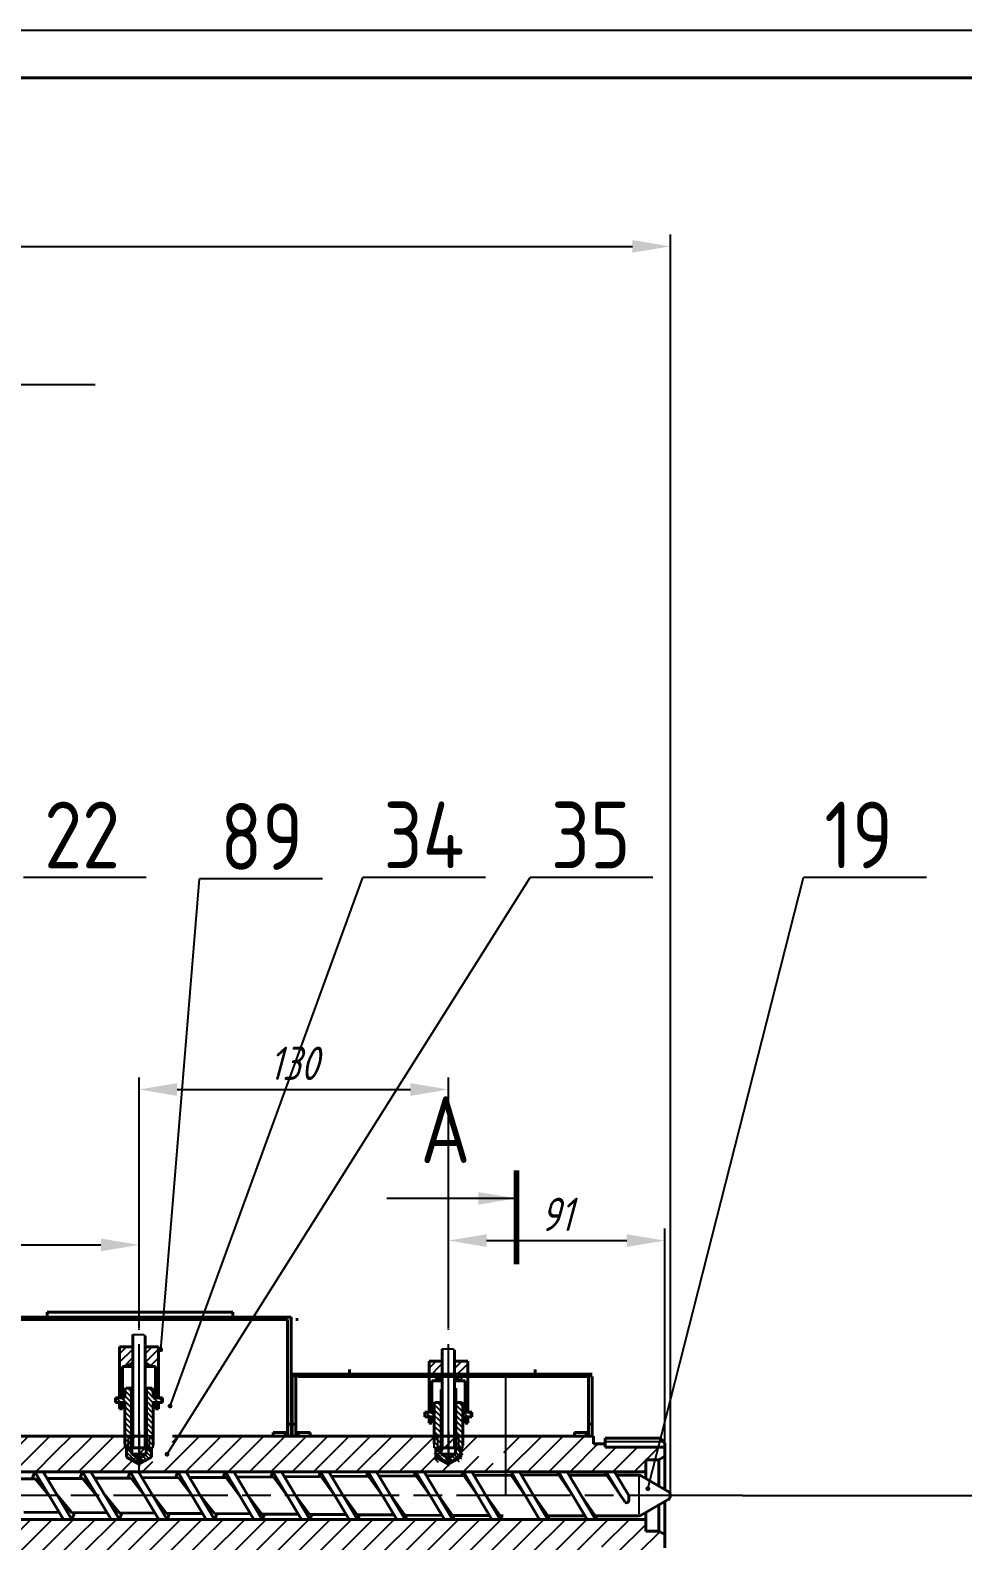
# Model space of a CAD drawing. Header units: millimetres. Extents: x -80 to 1055, y -404 to 589.
# Drawn here: x 339.2 to 437.2, y 430.3 to 588.9 of the extents above; entities that cross this region are included whole.
import ezdxf

# ---------------------------------------------------------------- set-up
doc = ezdxf.new("R2010")
doc.units = ezdxf.units.MM
doc.linetypes.add('AM_ISO08W050', pattern=[18, 12, -1.5, 3, -1.5])
doc.layers.add('AM_7', color=5, linetype='AM_ISO08W050', lineweight=25)
doc.layers.add('ASHADE', color=7, linetype='Continuous', lineweight=40)
doc.layers.add('TIN', color=164, linetype='Continuous')
doc.styles.add('ROMANC', font='romanc.shx', dxfattribs={"width": 0.75, "oblique": 15})
doc.styles.get("Standard").update_dxf_attribs({"font": 'romanc.shx', "width": 0.8})
doc.dimstyles.new('Масш.0.25', dxfattribs={"dimtxt": 3.5, "dimasz": 4, "dimexe": 1.25, "dimexo": 0.0625, "dimgap": 1, "dimtad": 1, "dimdec": 0, "dimlfac": 4, "dimzin": 0, "dimdsep": 46, "dimtxsty": 'ROMANC', "dimcen": -0.09, "dimadec": 0, "dimazin": 0, "dimtfac": 1, "dimtdec": 0, "dimtmove": 0, "dimatfit": 3, "dimfxl": 1, "dimtolj": 1, "dimtzin": 0, "dimarcsym": 0})
doc.dimstyles.new('Масш.0.5', dxfattribs={"dimtxt": 3.5, "dimasz": 4, "dimexe": 1.25, "dimexo": 0.0625, "dimgap": 1, "dimtad": 1, "dimtoh": 1, "dimdec": 0, "dimlfac": 2, "dimzin": 0, "dimdsep": 46, "dimtxsty": 'ROMANC', "dimcen": -0.09, "dimadec": 1, "dimazin": 0, "dimtfac": 1, "dimtdec": 0, "dimtmove": 0, "dimatfit": 3, "dimfxl": 1, "dimtolj": 1, "dimtzin": 0, "dimarcsym": 0})
pattern_1 = [(45, (-15231.9553, -3915.6671), (-1.12253202, 1.12253202), [])]

# ---------------------------------------------------------------- blocks, each defined once
blk = doc.blocks.new('*D18')
at = {"layer": 'Defpoints', "color": 0}
for p in [(413.98, 435.01), (462.89, 435.01), (343.38, 159.73)]:
    blk.add_point(p, dxfattribs=at)
at = {"layer": 'TIN', "color": 0, "lineweight": -2}
for p, q in [((414.04, 435.01), (464.14, 435.01)), ((462.89, 163.73), (462.89, 431.01)), ((343.44, 159.73), (464.14, 159.73))]:
    blk.add_line(p, q, dxfattribs=at)
at = {"layer": 'TIN', "color": 0}
for points in [[(462.22, 431.01), (463.55, 431.01), (462.89, 435.01)], [(462.22, 163.73), (463.55, 163.73), (462.89, 159.73)]]:
    blk.add_solid(points, dxfattribs=at)
at = {"layer": 'TIN', "color": 0, "insert": (460.14, 297.37), "char_height": 3.5, "attachment_point": 5, "rotation": 90, "style": 'ROMANC'}
blk.add_mtext('\\A1;1100{\\H0.7143x;min}', dxfattribs=at)
blk = doc.blocks.new('*D32')
at = {"layer": 'Defpoints', "color": 0}
for p in [(406.46, 566.16), (116.36, 435.01), (406.46, 435.01)]:
    blk.add_point(p, dxfattribs=at)
at = {"layer": 'TIN', "color": 0, "lineweight": -2}
for p, q in [((116.36, 435.07), (116.36, 567.41)), ((406.46, 435.07), (406.46, 567.41)), ((120.36, 566.16), (402.46, 566.16))]:
    blk.add_line(p, q, dxfattribs=at)
at = {"layer": 'TIN', "color": 0}
for points in [[(120.36, 566.82), (120.36, 565.49), (116.36, 566.16)], [(402.46, 566.82), (402.46, 565.49), (406.46, 566.16)]]:
    blk.add_solid(points, dxfattribs=at)
at = {"layer": 'TIN', "color": 0, "insert": (261.41, 568.91), "char_height": 3.5, "attachment_point": 5, "style": 'ROMANC'}
blk.add_mtext('\\A1;1160{\\fTahoma|b0|i0|c0|p32;*}', dxfattribs=at)
blk = doc.blocks.new('*D401')
at = {"layer": 'Defpoints', "color": 0}
for p in [(405.87, 461.78), (383.15, 456.96), (405.87, 437.61)]:
    blk.add_point(p, dxfattribs=at)
at = {"layer": 'TIN', "color": 0, "lineweight": -2}
for p, q in [((383.15, 457.03), (383.15, 463.03)), ((387.15, 461.78), (401.87, 461.78)), ((405.87, 437.67), (405.87, 463.03))]:
    blk.add_line(p, q, dxfattribs=at)
at = {"layer": 'TIN', "color": 0}
for points in [[(387.15, 462.44), (387.15, 461.11), (383.15, 461.78)], [(401.87, 462.44), (401.87, 461.11), (405.87, 461.78)]]:
    blk.add_solid(points, dxfattribs=at)
at = {"layer": 'TIN', "color": 0, "insert": (394.51, 464.53), "char_height": 3.5, "attachment_point": 5, "style": 'ROMANC'}
blk.add_mtext('\\A1;91', dxfattribs=at)
blk = doc.blocks.new('*D492')
at = {"layer": 'Defpoints', "color": 0}
for p in [(350.65, 461.33), (350.65, 458.04), (318.15, 452.55)]:
    blk.add_point(p, dxfattribs=at)
at = {"layer": 'TIN', "color": 0, "lineweight": -2}
for p, q in [((318.15, 452.61), (318.15, 462.58)), ((350.65, 458.1), (350.65, 462.58)), ((322.15, 461.33), (346.65, 461.33))]:
    blk.add_line(p, q, dxfattribs=at)
at = {"layer": 'TIN', "color": 0}
for points in [[(322.15, 461.99), (322.15, 460.66), (318.15, 461.33)], [(346.65, 461.99), (346.65, 460.66), (350.65, 461.33)]]:
    blk.add_solid(points, dxfattribs=at)
at = {"layer": 'TIN', "color": 0, "insert": (334.4, 464.08), "char_height": 3.5, "attachment_point": 5, "style": 'ROMANC'}
blk.add_mtext('\\A1;130', dxfattribs=at)
blk = doc.blocks.new('*D493')
at = {"layer": 'Defpoints', "color": 0}
for p in [(383.15, 477.64), (350.65, 452.55), (383.15, 452.55)]:
    blk.add_point(p, dxfattribs=at)
at = {"layer": 'TIN', "color": 0, "lineweight": -2}
for p, q in [((350.65, 452.61), (350.65, 478.89)), ((354.65, 477.64), (379.15, 477.64)), ((383.15, 452.61), (383.15, 478.89))]:
    blk.add_line(p, q, dxfattribs=at)
at = {"layer": 'TIN', "color": 0}
for points in [[(354.65, 478.31), (354.65, 476.97), (350.65, 477.64)], [(379.15, 478.31), (379.15, 476.97), (383.15, 477.64)]]:
    blk.add_solid(points, dxfattribs=at)
at = {"layer": 'TIN', "color": 0, "insert": (366.9, 480.39), "char_height": 3.5, "attachment_point": 5, "style": 'ROMANC'}
blk.add_mtext('\\A1;130', dxfattribs=at)

msp = doc.modelspace()

# ---------------------------------------------------------------- hatches: boundary and pattern name
at = {"layer": 'TIN'}
h = msp.add_hatch(dxfattribs=at)
h.set_pattern_fill('ANSI31', color=256, scale=0.2, angle=180, style=0)
h.set_pattern_definition([(225, (-15233.95534, -3867.8331), (0.449012806, -0.449012806), [])])
h.paths.add_polyline_path([(352.68, 450.61), (351.29, 450.61), (351.29, 448.97), (351.97, 448.57), (352.39, 448.57), (352.39, 445.28), (352.68, 445.28)])
h.paths.add_polyline_path([(350, 450.61), (348.61, 450.61), (348.61, 445.28), (348.9, 445.28), (348.9, 448.57), (349.32, 448.57), (350, 448.97)])
h.paths.add_polyline_path([(348.9, 444.78), (348.61, 444.78), (348.61, 444.12), (348.9, 444.12)])
h.paths.add_polyline_path([(352.68, 444.78), (352.39, 444.78), (352.39, 444.12), (352.68, 444.12)])
h = msp.add_hatch(dxfattribs=at)
h.set_pattern_fill('ANSI31', color=256, scale=0.2, angle=180, style=0)
h.set_pattern_definition([(225, (-15236.45534, -3869.3331), (0.449012806, -0.449012806), [])])
h.paths.add_polyline_path([(385.18, 449.11), (383.79, 449.11), (383.79, 447.47), (384.47, 447.07), (384.89, 447.07), (384.89, 443.78), (385.18, 443.78)])
h.paths.add_polyline_path([(382.5, 449.11), (381.11, 449.11), (381.11, 443.78), (381.4, 443.78), (381.4, 447.07), (381.82, 447.07), (382.5, 447.47)])
h.paths.add_polyline_path([(381.4, 443.28), (381.11, 443.28), (381.11, 442.62), (381.4, 442.62)])
h.paths.add_polyline_path([(385.18, 443.28), (384.89, 443.28), (384.89, 442.62), (385.18, 442.62)])
h = msp.add_hatch(dxfattribs=at)
h.set_pattern_fill('ANSI31', color=256, scale=0.125, angle=90, style=0)
h.set_pattern_definition([(135, (-18.25283, -63.24215), (-0.280633, -0.280633), [])])
h.paths.add_polyline_path([(349.15, 446.28), (349.15, 445.28), (348.18, 445.28), (348.18, 444.78), (349.15, 444.78), (349.15, 441.28), (349.55, 441.28), (349.55, 440.03), (349.87, 440.03), (349.87, 446.28)])
h.paths.add_polyline_path([(349.15, 441.28), (349.15, 440.43), (349.55, 440.03), (349.55, 441.28)])
h.paths.add_polyline_path([(351.75, 441.28), (351.75, 440.03), (352.15, 440.43), (352.15, 441.28)], flags=16)
h.paths.add_polyline_path([(351.42, 446.28), (351.42, 441.03), (351.42, 440.03), (351.75, 440.03), (351.75, 441.28), (352.15, 441.28), (352.15, 444.78), (353.11, 444.78), (353.11, 445.28), (352.15, 445.28), (352.15, 446.28)])
h = msp.add_hatch(dxfattribs=at)
h.set_pattern_fill('ANSI31', color=256, scale=0.125, angle=90, style=0)
h.set_pattern_definition([(135, (14.2473, -64.74215), (-0.280633, -0.280633), [])])
h.paths.add_polyline_path([(381.65, 444.78), (381.65, 443.78), (380.68, 443.78), (380.68, 443.28), (381.65, 443.28), (381.65, 439.78), (382.05, 439.78), (382.05, 438.53), (382.37, 438.53), (382.37, 444.78)])
h.paths.add_polyline_path([(381.65, 439.78), (381.65, 438.93), (382.05, 438.53), (382.05, 439.78)])
h.paths.add_polyline_path([(384.25, 439.78), (384.25, 438.53), (384.65, 438.93), (384.65, 439.78)], flags=16)
h.paths.add_polyline_path([(383.92, 444.78), (383.92, 439.53), (383.92, 438.53), (384.25, 438.53), (384.25, 439.78), (384.65, 439.78), (384.65, 443.28), (385.61, 443.28), (385.61, 443.78), (384.65, 443.78), (384.65, 444.78)])
h = msp.add_hatch(dxfattribs=at)
h.set_pattern_fill('ANSI31', color=256, scale=0.5, style=0)
h.set_pattern_definition(pattern_1)
h.paths.add_polyline_path([(316.15, 441.25), (302.12, 441.25), (302.12, 441.25), (297.37, 441.25), (290.87, 441.25), (290.87, 438.36), (290.87, 437.5), (294.72, 437.5), (294.72, 437.51), (295.6, 437.51), (295.6, 437.5), (299.72, 437.5), (299.72, 437.51), (300.6, 437.51), (300.6, 437.5), (304.72, 437.5), (304.72, 437.51), (305.6, 437.51), (305.6, 437.5), (309.72, 437.5), (309.72, 437.51), (310.6, 437.51), (310.6, 437.5), (314.72, 437.5), (314.72, 437.51), (315.6, 437.51), (315.6, 437.5), (319.72, 437.5), (319.72, 437.51), (320.6, 437.51), (320.6, 437.5), (324.72, 437.5), (324.72, 437.51), (325.6, 437.51), (325.6, 437.5), (329.72, 437.5), (329.72, 437.51), (330.6, 437.51), (330.6, 437.5), (334.72, 437.5), (334.72, 437.51), (335.6, 437.51), (335.6, 437.5), (339.72, 437.5), (339.72, 437.51), (340.6, 437.51), (340.6, 437.5), (342.34, 437.5), (341.28, 441.25), (319.15, 441.25), (319.15, 440.03), (318.96, 440.03), (318.96, 439.05), (318.9, 439.01), (318.9, 439.01), (317.65, 438.29), (316.33, 439.05), (316.33, 440.03), (316.15, 440.03)])
h = msp.add_hatch(dxfattribs=at)
h.set_pattern_fill('ANSI31', color=256, scale=0.5, style=0)
h.set_pattern_definition(pattern_1)
h.paths.add_polyline_path([(351.33, 440.03), (351.15, 440.03), (351.15, 440.43), (351.15, 440.43), (351.15, 441.25), (341.28, 441.25), (342.34, 437.5), (344.72, 437.5), (344.72, 437.51), (345.6, 437.51), (345.6, 437.5), (349.72, 437.5), (349.72, 437.51), (350.6, 437.51), (350.6, 437.5), (352.65, 437.5), (352.65, 438.11), (352.65, 438.11), (352.65, 438.29), (351.33, 439.05)])
h = msp.add_hatch(dxfattribs=at)
h.set_pattern_fill('ANSI31', color=256, scale=0.5, style=0)
h.set_pattern_definition(pattern_1)
h.paths.add_polyline_path([(386.33, 439.05), (386.33, 440.03), (386.15, 440.03), (386.15, 440.43), (386.15, 440.43), (386.15, 441.25), (354.15, 441.25), (354.15, 440.03), (353.96, 440.03), (353.96, 439.05), (353.9, 439.01), (353.9, 439.01), (352.65, 438.29), (352.65, 438.29), (352.65, 438.11), (352.65, 438.11), (352.65, 437.5), (354.72, 437.5), (354.72, 437.51), (355.6, 437.51), (355.6, 437.5), (359.72, 437.5), (359.72, 437.51), (360.6, 437.51), (360.6, 437.5), (364.72, 437.5), (364.72, 437.51), (365.6, 437.51), (365.6, 437.5), (369.72, 437.5), (369.72, 437.51), (370.6, 437.51), (370.6, 437.5), (374.72, 437.5), (374.72, 437.51), (375.6, 437.51), (375.6, 437.5), (379.72, 437.5), (379.72, 437.51), (380.6, 437.51), (380.6, 437.5), (384.72, 437.5), (384.72, 437.51), (385.6, 437.51), (385.6, 437.5), (394.72, 437.5), (394.72, 437.51), (395.6, 437.51), (395.6, 437.5), (399.72, 437.5), (399.72, 437.51), (400.6, 437.51), (400.6, 437.5), (403.87, 437.5), (403.87, 438.77), (405.24, 438.77), (405.87, 439.13), (405.87, 440.09), (399.62, 440.09), (399.62, 440.43), (398.37, 440.43), (398.37, 441.25), (389.15, 441.25), (389.15, 440.03), (388.96, 440.03), (388.96, 439.05), (388.9, 439.01), (388.9, 439.01), (387.65, 438.29), (387.65, 438.29)])
h.paths.add_polyline_path([(405.87, 430.91), (405.24, 431.27), (403.87, 431.27), (403.87, 432.51), (343.75, 432.51), (344.81, 428.76), (398.37, 428.76), (398.37, 429.61), (399.62, 429.61), (399.62, 429.39), (405.74, 429.39), (405.87, 429.52)])
h.paths.add_polyline_path([(405.74, 429.39), (399.62, 429.39), (399.62, 429.02), (405.37, 429.02)], flags=16)
h = msp.add_hatch(dxfattribs=at)
h.set_pattern_fill('ANSI31', color=256, scale=0.09375, angle=90, style=0)
h.set_pattern_definition([(135, (-17.82527, -37.69323), (-0.21047475, -0.21047475), [])])
h.paths.add_polyline_path([(349.33, 439.92), (349.33, 439.05), (349.99, 438.67), (350.65, 438.67), (350.65, 438.91), (349.9, 439.35), (349.9, 439.92)])
h.paths.add_polyline_path([(351.4, 439.92), (351.4, 439.35), (350.65, 438.91), (350.65, 438.67), (351.3, 438.67), (351.44, 438.75), (351.96, 439.05), (351.96, 439.92)])
h = msp.add_hatch(dxfattribs=at)
h.set_pattern_fill('ANSI31', color=256, scale=0.09375, angle=90, style=0)
h.set_pattern_definition([(135, (14.67485, -37.69323), (-0.21047475, -0.21047475), [])])
h.paths.add_polyline_path([(381.83, 439.92), (381.83, 439.05), (382.49, 438.67), (383.15, 438.67), (383.15, 438.91), (382.4, 439.35), (382.4, 439.92)])
h.paths.add_polyline_path([(383.9, 439.92), (383.9, 439.35), (383.15, 438.91), (383.15, 438.67), (383.8, 438.67), (383.94, 438.75), (384.46, 439.05), (384.46, 439.92)])
h = msp.add_hatch(dxfattribs=at)
h.set_pattern_fill('ANSI31', color=256, scale=0.5, style=0)
h.set_pattern_definition(pattern_1)
h.paths.add_polyline_path([(343.75, 432.51), (290.87, 432.51), (290.87, 429.61), (296.63, 429.61), (296.63, 428.75), (304.38, 428.75), (344.81, 428.76)])

# ---------------------------------------------------------------- linework, layer by layer
at = {"layer": 'AM_7'}
for p, q in [((350.65, 438.92), (350.65, 452.55)), ((383.15, 438.92), (383.15, 452.55)), ((350.65, 441.81), (350.65, 438.11)), ((383.15, 441.81), (383.15, 438.11)), ((350.65, 437.54), (350.65, 440.69)), ((350.65, 439.6), (350.65, 440.65)), ((383.15, 439.6), (383.15, 440.65)), ((413.98, 435.01), (231.69, 435.01))]:
    msp.add_line(p, q, dxfattribs=at)
at = {"layer": 'ASHADE', "lineweight": 40}
msp.add_line((13.02, 583.85), (828.02, 583.85), dxfattribs=at)
at = {"layer": 'ASHADE'}
for p, q in [((366.62, 453.75), (335.12, 453.75)), ((341, 454.25), (360.5, 454.25)), ((341, 453.75), (341, 454.25)), ((360.5, 453.75), (360.5, 454.25)), ((366.62, 453.75), (366.62, 444.27)), ((366.62, 453.75), (366.62, 441.25)), ((366.25, 453.5), (335.5, 453.5)), ((366.25, 453.5), (366.25, 441.25)), ((367.37, 453.5), (367.12, 453.5)), ((348.61, 445.28), (348.61, 450.61)), ((348.61, 450.61), (350, 450.61)), ((350, 440.03), (350, 451.91)), ((351.29, 440.03), (351.29, 451.78)), ((351.29, 450.61), (352.68, 450.61)), ((352.68, 445.28), (352.68, 450.61)), ((382.5, 440.03), (382.5, 450.41)), ((349.32, 448.57), (350, 448.97)), ((351.97, 448.57), (351.29, 448.97)), ((381.11, 449.11), (382.5, 449.11)), ((381.11, 443.78), (381.11, 449.11)), ((383.79, 440.03), (383.79, 450.28)), ((383.79, 449.11), (385.18, 449.11)), ((385.18, 443.78), (385.18, 449.11)), ((348.9, 448.57), (350, 448.57)), ((348.9, 445.28), (348.9, 448.57)), ((351.29, 448.57), (352.39, 448.57)), ((352.39, 445.28), (352.39, 448.57)), ((398.24, 447.75), (366.74, 447.75)), ((366.75, 447.51), (366.75, 441.25)), ((367.12, 447.51), (367.12, 441.25)), ((397.87, 447.5), (367.37, 447.5)), ((372.74, 447.75), (372.74, 448.25)), ((381.82, 447.07), (382.5, 447.47)), ((384.47, 447.07), (383.79, 447.47)), ((392.24, 447.75), (392.24, 448.25)), ((397.87, 447.5), (397.87, 441.25)), ((398.24, 447.5), (398.24, 441.25)), ((349.15, 446.16), (349.27, 446.28)), ((349.15, 445.28), (349.15, 446.16)), ((349.27, 446.28), (350, 446.28)), ((349.87, 446.16), (349.75, 446.28)), ((349.87, 440.16), (349.87, 446.16)), ((349.87, 446.16), (350, 446.16)), ((351.29, 446.28), (352.02, 446.28)), ((351.29, 446.16), (351.42, 446.16)), ((351.42, 441.03), (351.42, 446.28)), ((351.42, 446.16), (351.55, 446.28)), ((352.15, 446.16), (352.02, 446.28)), ((352.15, 445.28), (352.15, 446.16)), ((381.4, 443.78), (381.4, 447.07)), ((381.4, 447.07), (382.5, 447.07)), ((382.37, 440.16), (382.37, 446.16)), ((383.79, 447.07), (384.89, 447.07)), ((383.92, 441.03), (383.92, 446.28)), ((384.89, 443.78), (384.89, 447.07)), ((349.15, 445.28), (348.18, 445.28)), ((348.18, 445.28), (348.18, 444.78)), ((348.18, 444.78), (349.15, 444.78)), ((348.61, 444.12), (348.61, 444.78)), ((348.9, 444.12), (348.61, 444.12)), ((348.9, 444.12), (348.9, 444.78)), ((349.15, 441.28), (349.15, 444.78)), ((351.42, 440.03), (351.42, 445.53)), ((352.15, 445.28), (353.11, 445.28)), ((352.15, 441.28), (352.15, 444.78)), ((353.11, 444.78), (352.15, 444.78)), ((352.39, 444.12), (352.39, 444.78)), ((352.39, 444.12), (352.68, 444.12)), ((352.68, 444.12), (352.68, 444.78)), ((353.11, 445.28), (353.11, 444.78)), ((381.65, 444.66), (381.77, 444.78)), ((381.65, 441.28), (381.65, 444.78)), ((381.65, 443.78), (381.65, 444.66)), ((381.77, 444.78), (382.5, 444.78)), ((382.37, 444.66), (382.25, 444.78)), ((382.37, 444.66), (382.5, 444.66)), ((383.79, 444.78), (384.52, 444.78)), ((383.79, 444.66), (383.92, 444.66)), ((383.92, 440.03), (383.92, 445.53)), ((383.92, 444.66), (384.05, 444.78)), ((384.65, 444.66), (384.52, 444.78)), ((384.65, 441.28), (384.65, 444.78)), ((384.65, 443.78), (384.65, 444.66)), ((366.62, 442.5), (366.25, 442.5)), ((366.75, 442.5), (367.12, 442.5)), ((380.68, 443.78), (380.68, 443.28)), ((381.65, 443.78), (380.68, 443.78)), ((380.68, 443.28), (381.65, 443.28)), ((381.11, 442.62), (381.11, 443.28)), ((381.4, 442.62), (381.11, 442.62)), ((381.4, 442.62), (381.4, 443.28)), ((384.65, 443.78), (385.61, 443.78)), ((385.61, 443.28), (384.65, 443.28)), ((384.89, 442.62), (384.89, 443.28)), ((384.89, 442.62), (385.18, 442.62)), ((385.18, 442.62), (385.18, 443.28)), ((385.61, 443.78), (385.61, 443.28)), ((398.24, 442.5), (397.87, 442.5)), ((351.15, 441.25), (319.15, 441.25)), ((349.15, 440.43), (349.15, 441.28)), ((352.15, 440.28), (352.15, 441.28)), ((386.15, 441.25), (354.15, 441.25)), ((364.75, 441.63), (364.75, 441.25)), ((366.25, 441.63), (364.75, 441.63)), ((366, 441.25), (366, 441.63)), ((367.12, 441.63), (368.62, 441.63)), ((367.37, 441.25), (367.37, 441.63)), ((368.62, 441.63), (368.62, 441.25)), ((381.65, 440.43), (381.65, 441.28)), ((384.65, 440.28), (384.65, 441.28)), ((398.37, 441.25), (385.54, 441.25)), ((397.87, 441.63), (396.37, 441.63)), ((396.37, 441.63), (396.37, 441.25)), ((397.62, 441.25), (397.62, 441.63)), ((398.37, 440.43), (398.37, 441.25)), ((399.62, 441.02), (399.62, 440.09)), ((405.37, 441.02), (399.62, 441.02)), ((405.37, 441.02), (405.87, 440.52)), ((349.33, 440.03), (349.33, 439.05)), ((349.9, 439.92), (349.33, 439.92)), ((349.55, 440.03), (351.75, 440.03)), ((349.87, 440.16), (349.75, 440.03)), ((349.9, 440.03), (349.9, 439.35)), ((349.9, 439.35), (350.65, 438.91)), ((349.9, 439.35), (351.4, 439.35)), ((351.4, 439.35), (350.65, 438.91)), ((351.4, 440.03), (351.4, 439.35)), ((351.96, 439.92), (351.4, 439.92)), ((351.96, 440.03), (351.96, 439.05)), ((381.83, 440.03), (381.83, 439.05)), ((382.4, 439.92), (381.83, 439.92)), ((382.05, 440.03), (384.25, 440.03)), ((382.37, 440.16), (382.25, 440.03)), ((382.4, 440.03), (382.4, 439.35)), ((382.4, 439.35), (383.9, 439.35)), ((382.4, 439.35), (383.15, 438.91)), ((383.9, 439.35), (383.15, 438.91)), ((383.9, 440.03), (383.9, 439.35)), ((384.46, 439.92), (383.9, 439.92)), ((384.46, 440.03), (384.46, 439.05)), ((399.62, 440.43), (398.37, 440.43)), ((405.87, 440.09), (399.62, 440.09)), ((405.87, 435.64), (405.87, 440.52)), ((350.65, 438.29), (349.33, 439.05)), ((349.4, 439.01), (350.65, 438.29)), ((349.99, 438.67), (351.3, 438.67)), ((351.9, 439.01), (350.65, 438.29)), ((351.3, 438.67), (351.96, 439.05)), ((383.15, 438.29), (381.83, 439.05)), ((381.9, 439.01), (383.15, 438.29)), ((382.49, 438.67), (383.8, 438.67)), ((384.4, 439.01), (383.15, 438.29)), ((383.8, 438.67), (384.46, 439.05)), ((403.87, 438.77), (405.24, 438.77)), ((403.87, 436.79), (403.87, 438.77)), ((405.24, 438.77), (405.87, 439.13)), ((405.24, 436), (405.24, 438.77)), ((403.87, 437.5), (268.12, 437.5)), ((336.05, 436.75), (339.78, 436.78)), ((339.72, 437.51), (339.43, 436.77)), ((340.6, 437.51), (339.72, 437.51)), ((339.72, 437.51), (340.6, 437.51)), ((342.72, 432.51), (339.72, 437.51)), ((339.78, 436.78), (341.22, 435.01)), ((343.59, 432.51), (340.6, 437.51)), ((341.03, 436.79), (344.76, 436.81)), ((344.72, 437.51), (344.44, 436.81)), ((345.6, 437.51), (344.72, 437.51)), ((347.72, 432.51), (344.72, 437.51)), ((344.72, 437.51), (345.6, 437.51)), ((344.76, 436.81), (346.22, 435.01)), ((348.59, 432.51), (345.6, 437.51)), ((346.01, 436.82), (349.81, 436.85)), ((349.72, 437.51), (349.46, 436.85)), ((350.6, 437.51), (349.72, 437.51)), ((352.72, 432.51), (349.72, 437.51)), ((349.72, 437.51), (350.6, 437.51)), ((349.81, 436.85), (351.22, 435.01)), ((353.59, 432.51), (350.6, 437.51)), ((350.99, 436.86), (354.79, 436.89)), ((354.72, 437.51), (354.47, 436.88)), ((355.6, 437.51), (354.72, 437.51)), ((357.72, 432.51), (354.72, 437.51)), ((354.72, 437.51), (355.6, 437.51)), ((354.79, 436.89), (356.22, 435.01)), ((358.59, 432.51), (355.6, 437.51)), ((355.97, 436.9), (360.07, 436.92)), ((359.72, 437.51), (359.49, 436.92)), ((362.72, 432.51), (359.72, 437.51)), ((360.6, 437.51), (359.72, 437.51)), ((359.72, 437.51), (360.6, 437.51)), ((359.79, 436.92), (361.22, 435.01)), ((363.59, 432.51), (360.6, 437.51)), ((360.94, 436.93), (364.76, 436.96)), ((364.72, 437.51), (364.5, 436.96)), ((365.6, 437.51), (364.72, 437.51)), ((367.72, 432.51), (364.72, 437.51)), ((364.72, 437.51), (365.6, 437.51)), ((364.76, 436.96), (366.22, 435.01)), ((368.59, 432.51), (365.6, 437.51)), ((365.92, 436.97), (369.78, 437)), ((369.72, 437.51), (369.52, 436.99)), ((369.72, 437.51), (370.6, 437.51)), ((372.72, 432.51), (369.72, 437.51)), ((369.78, 437), (371.22, 435.01)), ((373.59, 432.51), (370.6, 437.51)), ((370.9, 437), (374.76, 437.03)), ((374.72, 437.51), (374.53, 437.03)), ((375.6, 437.51), (374.72, 437.51)), ((377.72, 432.51), (374.72, 437.51)), ((374.72, 437.51), (375.6, 437.51)), ((374.76, 437.03), (376.22, 435.01)), ((378.59, 432.51), (375.6, 437.51)), ((375.88, 437.04), (379.76, 437.07)), ((379.72, 437.51), (379.55, 437.07)), ((380.6, 437.51), (379.72, 437.51)), ((382.72, 432.51), (379.72, 437.51)), ((379.72, 437.51), (380.6, 437.51)), ((379.76, 437.07), (381.22, 435.01)), ((383.59, 432.51), (380.6, 437.51)), ((380.86, 437.08), (384.75, 437.1)), ((384.72, 437.51), (384.56, 437.1)), ((385.6, 437.51), (384.72, 437.51)), ((387.72, 432.51), (384.72, 437.51)), ((384.72, 437.51), (385.6, 437.51)), ((384.75, 437.1), (386.22, 435.01)), ((388.59, 432.51), (385.6, 437.51)), ((385.84, 437.11), (389.72, 437.14)), ((389.72, 437.14), (391.22, 435.01)), ((392.72, 432.51), (389.73, 437.51)), ((393.6, 432.51), (390.6, 437.51)), ((390.82, 437.15), (394.74, 437.18)), ((394.72, 437.51), (394.57, 437.14)), ((397.72, 432.51), (394.72, 437.51)), ((395.6, 437.51), (394.72, 437.51)), ((394.72, 437.51), (395.6, 437.51)), ((394.74, 437.18), (396.22, 435.01)), ((398.59, 432.51), (395.6, 437.51)), ((399.77, 437.14), (395.82, 437.14)), ((399.72, 437.51), (399.57, 437.14)), ((400.6, 437.51), (399.72, 437.51)), ((399.72, 437.51), (400.6, 437.51)), ((401.22, 435.01), (399.72, 437.51)), ((399.77, 437.14), (401.71, 434.3)), ((402.09, 435.01), (400.6, 437.51)), ((403.14, 437.14), (400.82, 437.14)), ((403.39, 437.07), (406.21, 435.44)), ((342.09, 435.01), (343.55, 433.22)), ((347.09, 435.01), (348.57, 433.18)), ((352.09, 435.01), (353.52, 433.14)), ((357.09, 435.01), (358.58, 433.11)), ((362.09, 435.01), (363.56, 433.07)), ((367.09, 435.01), (368.55, 433.03)), ((372.09, 435.01), (373.56, 433)), ((377.09, 435.01), (378.55, 432.96)), ((382.09, 435.01), (383.58, 432.92)), ((387.09, 435.01), (388.57, 432.89)), ((392.09, 435.01), (393.57, 432.89)), ((397.09, 435.01), (398.57, 432.89)), ((402.09, 434.5), (402.09, 435.01)), ((403.39, 432.95), (406.21, 434.58)), ((338.55, 433.25), (342.29, 433.23)), ((343.55, 433.22), (347.31, 433.19)), ((343.87, 433.21), (343.59, 432.51)), ((348.57, 433.18), (352.33, 433.15)), ((348.86, 433.18), (348.59, 432.51)), ((353.52, 433.14), (357.36, 433.12)), ((353.85, 433.14), (353.59, 432.51)), ((358.58, 433.11), (362.38, 433.08)), ((358.83, 433.1), (358.59, 432.51)), ((363.26, 433.07), (367.4, 433.04)), ((363.82, 433.07), (363.59, 432.51)), ((368.55, 433.03), (372.42, 433.01)), ((368.8, 433.03), (368.59, 432.51)), ((373.56, 433), (377.44, 432.97)), ((373.79, 433), (373.59, 432.51)), ((378.55, 432.96), (382.47, 432.93)), ((378.77, 432.96), (378.59, 432.51)), ((403.87, 431.27), (403.87, 433.23)), ((405.24, 431.27), (405.24, 434.02)), ((405.87, 429.52), (405.87, 434.38)), ((403.87, 432.51), (278.9, 432.51)), ((343.59, 432.51), (342.72, 432.51)), ((343.59, 432.51), (342.72, 432.51)), ((343.59, 432.51), (342.72, 432.51)), ((342.72, 432.51), (343.59, 432.51)), ((348.59, 432.51), (347.72, 432.51)), ((348.59, 432.51), (347.72, 432.51)), ((348.59, 432.51), (347.72, 432.51)), ((347.72, 432.51), (348.59, 432.51)), ((353.59, 432.51), (352.72, 432.51)), ((353.59, 432.51), (352.72, 432.51)), ((353.59, 432.51), (352.72, 432.51)), ((352.72, 432.51), (353.59, 432.51)), ((358.59, 432.51), (357.72, 432.51)), ((358.59, 432.51), (357.72, 432.51)), ((358.59, 432.51), (357.72, 432.51)), ((357.72, 432.51), (358.59, 432.51)), ((363.59, 432.51), (362.72, 432.51)), ((363.59, 432.51), (362.72, 432.51)), ((363.59, 432.51), (362.72, 432.51)), ((362.72, 432.51), (363.59, 432.51)), ((368.59, 432.51), (367.72, 432.51)), ((368.59, 432.51), (367.72, 432.51)), ((368.59, 432.51), (367.72, 432.51)), ((367.72, 432.51), (368.59, 432.51)), ((373.59, 432.51), (372.72, 432.51)), ((373.59, 432.51), (372.72, 432.51)), ((373.59, 432.51), (372.72, 432.51)), ((372.72, 432.51), (373.59, 432.51)), ((378.59, 432.51), (377.72, 432.51)), ((378.59, 432.51), (377.72, 432.51)), ((378.59, 432.51), (377.72, 432.51)), ((377.72, 432.51), (378.59, 432.51)), ((383.59, 432.51), (382.72, 432.51)), ((383.59, 432.51), (382.72, 432.51)), ((383.59, 432.51), (382.72, 432.51)), ((382.72, 432.51), (383.59, 432.51)), ((383.58, 432.92), (387.49, 432.9)), ((383.76, 432.92), (383.59, 432.51)), ((388.21, 432.51), (387.72, 432.51)), ((388.59, 432.51), (387.72, 432.51)), ((388.59, 432.51), (387.72, 432.51)), ((387.72, 432.51), (388.59, 432.51)), ((388.59, 432.51), (388.21, 432.51)), ((388.57, 432.89), (388.9, 432.89)), ((388.74, 432.89), (388.59, 432.51)), ((393.59, 432.51), (392.72, 432.51)), ((393.59, 432.51), (392.72, 432.51)), ((393.59, 432.51), (392.72, 432.51)), ((392.72, 432.51), (393.59, 432.51)), ((397.49, 432.89), (393.57, 432.89)), ((393.74, 432.89), (393.59, 432.51)), ((398.59, 432.51), (397.72, 432.51)), ((398.59, 432.51), (397.72, 432.51)), ((398.59, 432.51), (397.72, 432.51)), ((397.72, 432.51), (398.59, 432.51)), ((403.14, 432.89), (398.57, 432.89)), ((398.74, 432.89), (398.59, 432.51)), ((403.87, 431.27), (405.24, 431.27)), ((405.24, 431.27), (405.87, 430.91))]:
    msp.add_line(p, q, dxfattribs=at)
at = {"layer": 'ASHADE', "const_width": 0.6}
msp.add_lwpolyline([(390.29, 459.29), (390.29, 469.14)], dxfattribs=at)
at = {"layer": 'ASHADE'}
for centre, radius, start, end in [((403.14, 436.64), 0.5, 60, 90), ((405.96, 435.01), 0.5, 300, 60), ((401.84, 434.5), 0.25, 236.8997, 0), ((403.14, 433.39), 0.5, 270, 300)]:
    msp.add_arc(centre, radius, start, end, dxfattribs=at)
at = {"layer": 'TIN'}
for p, q in [((-6.98, 588.85), (833.02, 588.85)), ((346.03, 551.62), (333.13, 551.62)), ((351.41, 499.89), (338.51, 499.89)), ((369.91, 499.74), (357.01, 499.74)), ((387.05, 499.89), (374.15, 499.89)), ((404.62, 499.89), (391.73, 499.89)), ((433.34, 499.89), (420.45, 499.89)), ((366.74, 447.75), (372.74, 447.75)), ((398.24, 447.5), (366.75, 447.51)), ((389.17, 435.01), (389.17, 447.51)), ((398.24, 447.75), (392.24, 447.75)), ((349.15, 440.03), (349.15, 441.28)), ((349.15, 441.28), (349.55, 441.28)), ((349.55, 440.03), (349.55, 441.28)), ((351.75, 440.03), (351.75, 441.28)), ((351.75, 441.28), (352.15, 441.28)), ((352.15, 440.03), (352.15, 441.28)), ((381.65, 441.28), (382.05, 441.28)), ((381.65, 440.03), (381.65, 441.28)), ((382.05, 440.03), (382.05, 441.28)), ((384.25, 441.28), (384.65, 441.28)), ((384.25, 440.03), (384.25, 441.28)), ((384.65, 440.03), (384.65, 441.28)), ((352.15, 440.03), (349.15, 440.03)), ((384.65, 440.03), (381.65, 440.03)), ((405.74, 440.64), (399.62, 440.64)), ((394.72, 437.51), (395.6, 437.51)), ((399.36, 437.51), (399.72, 437.51)), ((399.72, 437.51), (400.6, 437.51)), ((403.14, 436.96), (403.14, 433.08))]:
    msp.add_line(p, q, dxfattribs=at)
for points in [[(350, 451.91), (350.26, 451.91), (350.81, 451.91), (351.07, 451.91), (351.29, 451.78)], [(382.5, 450.41), (382.76, 450.41), (383.31, 450.41), (383.57, 450.41), (383.79, 450.28)]]:
    msp.add_spline(points, degree=3, dxfattribs=at)

# ---------------------------------------------------------------- texts
at = {"layer": 'ASHADE', "width": 0.8}
for s, p in [('22', (340.69, 500.86)), ('89', (359.19, 500.7)), ('34', (376.33, 500.86)), ('35', (393.91, 500.86)), ('19', (422.63, 500.86)), ('A', (380.21, 469.93))]:
    msp.add_text(s, height=7, dxfattribs=at).set_placement(p)

# ---------------------------------------------------------------- dimensions: what is measured, and where the dimension line sits
at = {"layer": 'TIN'}
dim = msp.add_linear_dim(base=(406.46, 566.16), p1=(116.36, 435.01), p2=(406.46, 435.01), text='<>{\\fTahoma|b0|i0|c0|p32;*}', dimstyle='Масш.0.25', dxfattribs=at)
dim.commit()
dim.dimension.update_dxf_attribs({"geometry": '*D32', "text_midpoint": (261.41, 568.91)})
for base, p1, p2, picture, middle in [((383.15, 477.64), (350.65, 452.55), (383.15, 452.55), '*D493', (366.9, 480.39)), ((350.65, 461.33), (318.15, 452.55), (350.65, 458.04), '*D492', (334.4, 464.08)), ((405.87, 461.78), (383.15, 456.96), (405.87, 437.61), '*D401', (394.51, 464.53))]:
    dim = msp.add_linear_dim(base=base, p1=p1, p2=p2, dimstyle='Масш.0.25', dxfattribs=at)
    dim.commit()
    dim.dimension.update_dxf_attribs({"geometry": picture, "text_midpoint": middle})
dim = msp.add_linear_dim(base=(462.89, 435.01), p1=(343.38, 159.73), p2=(413.98, 435.01), angle=90, text='1100{\\H0.7143x;min}', dimstyle='Масш.0.25', dxfattribs=at)
dim.commit()
dim.dimension.update_dxf_attribs({"geometry": '*D18', "text_midpoint": (460.14, 297.37)})

# ---------------------------------------------------------------- leaders
at = {"layer": 'ASHADE'}
msp.add_leader([(390.29, 466.21), (376.69, 466.21)], dimstyle='Масш.0.25', override={"dimgap": 1, "dimtad": 0}, dxfattribs=at)
at = {"layer": 'TIN', "ltscale": 0.5}
for points in [[(352.93, 450.32), (357.01, 499.74)], [(353.59, 439.35), (391.73, 499.89)], [(353.91, 444.41), (374.15, 499.89)], [(404.09, 435.73), (420.45, 499.89)]]:
    msp.add_leader(points, dimstyle='Масш.0.5', override={"dimasz": 2, "dimgap": 1, "dimtad": 0, "dimldrblk": 'DotSmall'}, dxfattribs=at)

doc.saveas('drawing.dxf')
